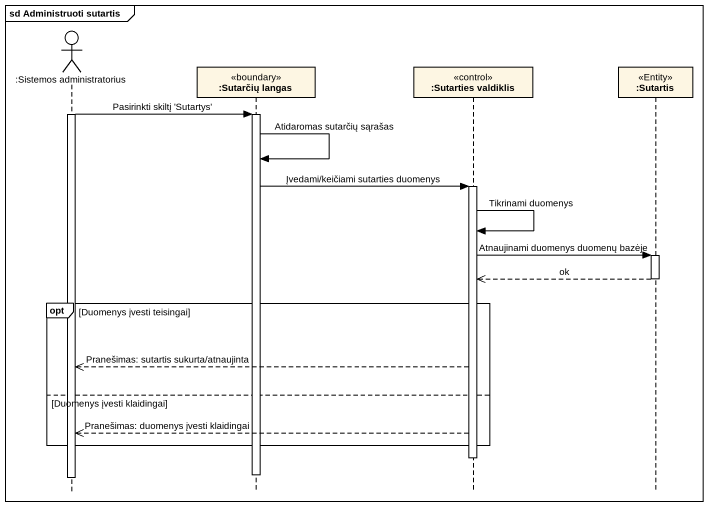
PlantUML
@startuml
mainframe sd Administruoti sutartis
hide footbox
actor ":Sistemos administratorius" as Sistemos_administratorius
participant ":Sutarčių langas" as Sutarčių_langas <<boundary>>
participant ":Sutarties valdiklis" as Sutarties_valdiklis <<control>>
participant ":Sutartis" as Sutartis <<Entity>>

activate Sistemos_administratorius
Sistemos_administratorius -> Sutarčių_langas : Pasirinkti skiltį 'Sutartys'
activate Sutarčių_langas
Sutarčių_langas -> Sutarčių_langas : Atidaromas sutarčių sąrašas
Sutarčių_langas -> Sutarties_valdiklis : Įvedami/keičiami sutarties duomenys
activate Sutarties_valdiklis
Sutarties_valdiklis -> Sutarties_valdiklis : Tikrinami duomenys
Sutarties_valdiklis -> Sutartis : Atnaujinami duomenys duomenų bazėje
activate Sutartis
Sutartis -->> Sutarties_valdiklis : ok
deactivate Sutartis
opt Duomenys įvesti teisingai
  Sutarties_valdiklis -->> Sistemos_administratorius : Pranešimas: sutartis sukurta/atnaujinta
else Duomenys įvesti klaidingai
  Sutarties_valdiklis -->> Sistemos_administratorius : Pranešimas: duomenys įvesti klaidingai
end
deactivate Sutarties_valdiklis
deactivate Sutarčių_langas
deactivate Sistemos_administratorius
@enduml
